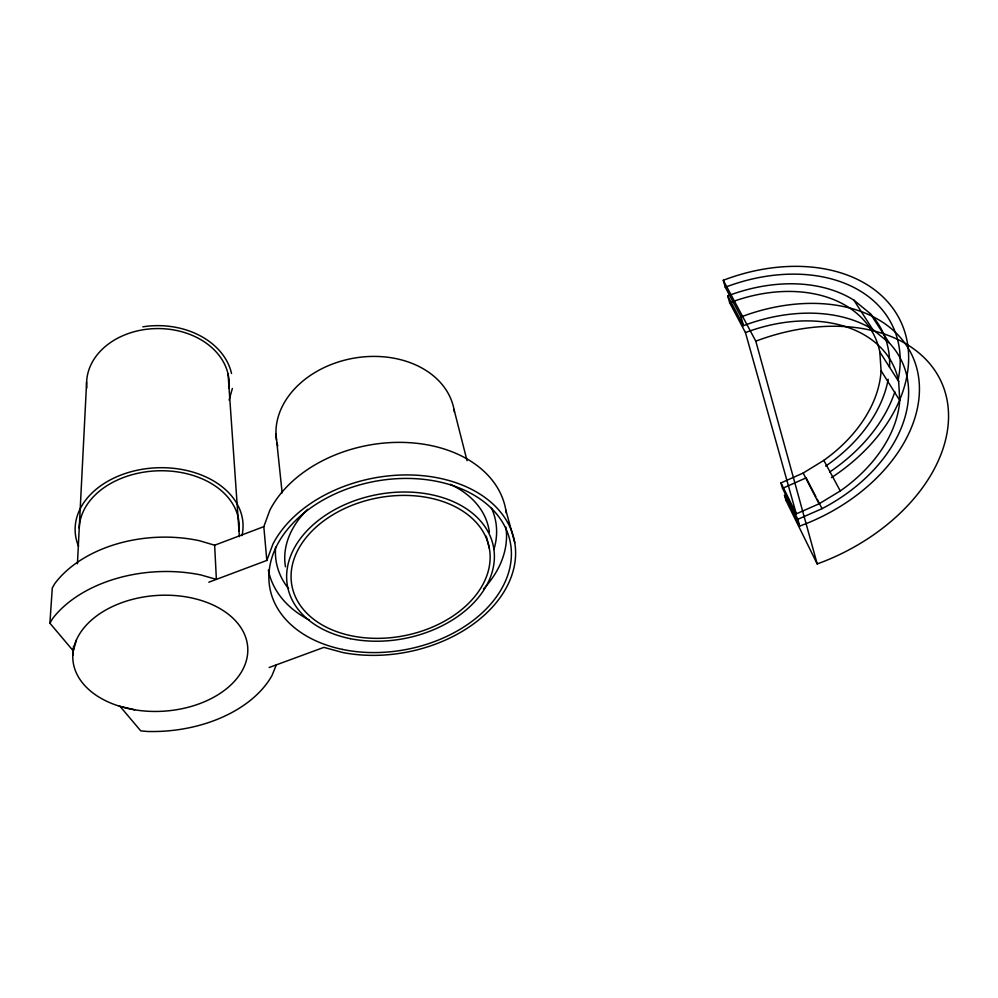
<?xml version="1.0" encoding="UTF-8"?>
<svg xmlns="http://www.w3.org/2000/svg" width="998" height="998" viewBox="0 0 998 998"><rect width="100%" height="100%" fill="white"/><g stroke="black" fill="none" stroke-linecap="round" stroke-linejoin="round"><path stroke-width="1.5" d="M72.792 655.362L73.116 649.162M77.432 563.783L86.614 382.184M506.273 513.059A123.665 88.261 -10.7 0 0 401.296 442.376A123.665 88.261 -10.7 0 0 269.797 510.34L263.821 526.645L214.645 545.22L199.413 540.716A117.664 79.566 -3.5 0 0 54.89 583.456L52.283 587.972L49.9 623.189L73.291 650.908L73.515 646.317M229.091 400.098L232.372 388.471M73.291 650.908L76.397 639.992M208.794 582.221L266.815 560.439L272.965 544.01A126.746 88.585 -10.8 0 1 436.064 477.543A126.746 88.585 -10.8 0 1 506.685 587.049A126.746 88.585 -10.8 0 1 342.988 652.58L323.888 647.378L269.136 667.512M276.296 664.88L272.055 675.409A120.583 79.79 -3.9 0 1 147.205 731.459L140.73 730.848L120.047 706.335L134.655 709.79M49.9 623.189L52.557 618.648A120.583 79.79 -3.9 0 1 200.773 574.923L216.379 579.376L214.645 545.22M797.814 519.309L782.532 488.359L780.972 482.92L803.178 473.052L823.824 460.352A130.95 93.039 -25.3 0 0 881.084 370.732L879.799 351.882A130.95 93.039 -25.3 0 0 729.675 302.756L727.729 295.907A139.857 99.388 -25.3 0 1 853.876 300.149L870.219 313.572L889.268 342.888A143.45 99.887 -24.9 0 1 822.053 508.656L797.814 519.309L799.71 526.083A154.89 107.884 -24.9 0 0 916.488 367.164A154.89 107.884 -24.9 0 0 741.065 316.927L725.259 287.249L723.276 280.263A159.929 113.71 -25.3 0 1 898.487 317.115A159.929 113.71 -25.3 0 1 831.434 477.655M780.972 482.92L796.279 513.858L819.059 503.815L840.279 490.954A134.318 93.5 -24.9 0 0 899.759 400.485L898.662 381.498L879.799 351.882M782.532 488.359L806.147 477.867L815.828 496.605M853.876 300.149L872.689 329.415L889.268 342.888M881.084 370.732L899.759 400.485M823.824 460.352L840.279 490.954M723.276 280.263L755.798 341.166L817.2 563.945A168.388 114.77 -24.6 0 0 945.605 393.761A168.388 114.77 -24.6 0 0 755.798 341.166M727.729 295.907L743.522 325.66A143.45 99.887 -24.9 0 1 872.689 329.415M729.675 302.756L745.456 332.584L796.279 513.858M817.212 499.287L822.053 508.656M803.178 473.052L819.059 503.815M799.71 526.083L784.453 495.108L785.975 500.46L817.2 563.945M741.065 316.927L743.522 325.66M505.849 510.215L514.756 542.675M453.978 409.305L467.039 460.664M486.251 536.2L489.332 548.289A100.474 70.184 -10.9 0 1 352.294 635.963A100.474 70.184 -10.9 0 1 330.176 516.44A100.474 70.184 -10.9 0 1 489.332 548.289M275.972 434.142L282.147 492.862M263.821 526.645L266.815 560.439M228.068 374.063L239.383 536.662M277.756 446.044A90.07 68.575 -10.2 0 1 277.057 443.112M276.521 440.155A90.07 68.575 -10.2 0 1 355.862 357.833A90.07 68.575 -10.2 0 1 454.452 412.236M491.39 507.82A111.576 79.166 -10.8 0 1 493.898 549.474M288.622 588.733A111.576 79.166 -10.8 0 1 275.598 547.253M450.31 484.304A103.443 73.104 -10.8 0 1 489.369 532.196M285.478 566.789A103.443 73.104 -10.8 0 1 307.671 509.317M505.899 527.194A120.721 85.354 -10.8 0 1 483.456 589.032M309.405 620.082A120.721 85.354 -10.8 0 1 268.35 570.108M142.826 326.82A74.85 57.884 -0.1 0 1 231.536 373.501M78.58 546.405A84.007 59.955 -2.4 0 1 153.742 467.95A84.007 59.955 -2.4 0 1 241.978 535.589M86.801 387.997A71.282 55.115 -0.1 0 1 158.133 328.567A71.282 55.115 -0.1 0 1 228.904 388.322M79.229 528.117A80.002 57.098 -2.4 0 1 163.734 470.769A80.002 57.098 -2.4 0 1 238.834 531.323M788.844 499.387A159.929 113.71 -25.3 0 1 785.975 500.46M870.219 313.572A139.857 99.388 -25.3 0 1 889.567 367.326M888.208 379.265A139.857 99.388 -25.3 0 1 825.683 466.103M745.456 332.584A134.318 93.5 -24.9 0 1 898.662 381.498M725.259 287.249A151.01 107.347 -25.3 0 1 898.088 380.051M894.869 391.84A151.01 107.347 -25.3 0 1 829.737 471.979M119.348 706.185A87.637 57.959 -3.9 0 0 247.754 647.864A87.637 57.959 -3.9 0 0 113.772 605.948A87.637 57.959 -3.9 0 0 119.348 706.185M342.414 649.411A122.367 85.516 -10.8 0 0 510.527 543.611A122.367 85.516 -10.8 0 0 317.451 503.391A122.367 85.516 -10.8 0 0 342.414 649.411M350.36 638.683A104.84 73.241 -10.9 0 0 493.573 547.353A104.84 73.241 -10.9 0 0 327.618 513.87A104.84 73.241 -10.9 0 0 350.36 638.683"/></g></svg>
